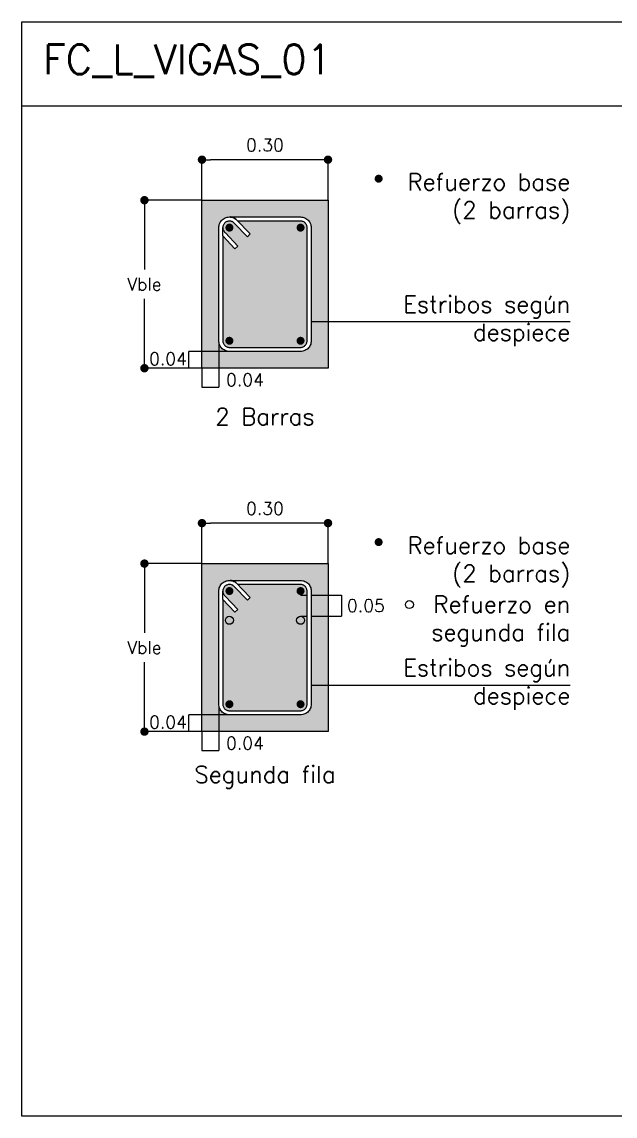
# Model space of a CAD drawing. Header units: millimetres. Extents: x -40 to 125, y -10 to 43.
# Drawn here: x 68.886 to 70.298, y -9.584 to -6.979 of the extents above; entities that cross this region are included whole.
import ezdxf

# ---------------------------------------------------------------- set-up
doc = ezdxf.new("R2010")
doc.units = ezdxf.units.MM
doc.header["$LTSCALE"] = 0.01
doc.header["$PDMODE"] = 3
for name, color, linetype in [('FC_BORDES', 4, 'Continuous'), ('FC_COTAS', 1, 'Continuous'), ('FC_COTAS @ 20', 1, 'Continuous'), ('FC_HATCH 254', 254, 'Continuous'), ('FC_R-80 @ 20', 11, 'Continuous'), ('FC_REFUERZO 2', 1, 'Continuous')]:
    doc.layers.add(name, color=color, linetype=linetype)
doc.layers.add('FC_HOJA', color=230, linetype='Continuous', plot=False)
doc.layers.add('FC_HOJA @ 20', color=230, linetype='Continuous', plot=False)
doc.styles.add('FC_TEXT', font='romans.shx', dxfattribs={"height": 0.002})
doc.styles.add('FC_TEXT1', font='romans.shx')
doc.dimstyles.new('FC_COTAS', dxfattribs={"dimtxt": 0.0015, "dimasz": 0.001, "dimexe": 0, "dimexo": 0, "dimgap": 0.001, "dimtad": 1, "dimtih": 1, "dimtoh": 1, "dimzin": 0, "dimdsep": 46, "dimtxsty": 'FC_TEXT1', "dimblk": 'DOT', "dimcen": 0.09, "dimclrd": 256, "dimclre": 256, "dimclrt": 256, "dimadec": 0, "dimazin": 0, "dimtfac": 1, "dimtix": 1, "dimtmove": 2, "dimatfit": 3, "dimfxl": 1.002, "dimtolj": 1, "dimtzin": 0, "dimlwd": -1, "dimarcsym": 0})
doc.dimstyles.new('FC_COTAS$7', dxfattribs={"dimtxt": 0.002, "dimasz": 0.002, "dimexe": 0, "dimexo": 0, "dimgap": 0.000375, "dimtad": 2, "dimtih": 1, "dimtoh": 1, "dimzin": 0, "dimdsep": 46, "dimtxsty": 'FC_TEXT1', "dimblk": 'DOT', "dimcen": 0.09, "dimclrd": 256, "dimclre": 256, "dimclrt": 11, "dimadec": 0, "dimazin": 0, "dimtfac": 1, "dimtix": 1, "dimtmove": 2, "dimatfit": 3, "dimfxl": 1.002, "dimtolj": 1, "dimtzin": 0, "dimlwd": -1, "dimarcsym": 0})

# ---------------------------------------------------------------- blocks, each defined once
blk = doc.blocks.new('_Dot')
at = {"color": 0, "linetype": 'ByBlock', "lineweight": -2}
blk.add_line((-0.5, 0), (-1, 0), dxfattribs=at)
at = {"color": 0, "linetype": 'ByBlock', "const_width": 0.5}
blk.add_lwpolyline([(-0.25, 0, 1), (0.25, 0, 1)], format="xyb", close=True, dxfattribs=at)
blk = doc.blocks.new('*D309')
at = {"layer": 'Defpoints', "color": 0, "transparency": 16777216}
for p in [(69.3151, -7.3068), (69.3151, -7.4032), (69.6151, -7.4032)]:
    blk.add_point(p, dxfattribs=at)
at = {"layer": 'FC_COTAS', "lineweight": -2, "transparency": 16777216}
for p, q in [((69.3151, -7.4032), (69.3151, -7.3068)), ((69.6151, -7.4032), (69.6151, -7.3068))]:
    blk.add_line(p, q, dxfattribs=at)
at = {"layer": 'FC_COTAS', "transparency": 16777216}
blk.add_line((69.5951, -7.3068), (69.3351, -7.3068), dxfattribs=at)
at = {"layer": 'FC_COTAS', "transparency": 16777216, "xscale": 0.02, "yscale": 0.02, "zscale": 0.02, "rotation": 180}
blk.add_blockref('_Dot', (69.3151, -7.3068), dxfattribs=at)
at = {"layer": 'FC_COTAS', "transparency": 16777216, "xscale": 0.02, "yscale": 0.02, "zscale": 0.02}
blk.add_blockref('_Dot', (69.6151, -7.3068), dxfattribs=at)
at = {"layer": 'FC_COTAS', "transparency": 16777216, "insert": (69.4651, -7.2718), "char_height": 0.03, "attachment_point": 5, "style": 'FC_TEXT1'}
blk.add_mtext('\\A1;0.30 ', dxfattribs=at)
blk = doc.blocks.new('*D310')
at = {"layer": 'Defpoints', "color": 0, "transparency": 16777216}
for p in [(69.2836, -7.7632), (69.3804, -7.7632), (69.3151, -7.8032)]:
    blk.add_point(p, dxfattribs=at)
at = {"layer": 'FC_COTAS', "lineweight": -2, "transparency": 16777216}
for p, q in [((69.3804, -7.7632), (69.2836, -7.7632)), ((69.3151, -7.8032), (69.2836, -7.8032))]:
    blk.add_line(p, q, dxfattribs=at)
at = {"layer": 'FC_COTAS', "transparency": 16777216}
blk.add_line((69.2836, -7.8032), (69.2836, -7.7632), dxfattribs=at)
at = {"layer": 'FC_COTAS', "transparency": 16777216, "insert": (69.2343, -7.7808), "char_height": 0.03, "attachment_point": 5, "style": 'FC_TEXT1'}
blk.add_mtext('\\A1;0.04', dxfattribs=at)
blk = doc.blocks.new('*D311')
at = {"layer": 'Defpoints', "color": 0, "transparency": 16777216}
for p in [(69.3551, -7.7379), (69.3151, -7.8032), (69.3551, -7.8481)]:
    blk.add_point(p, dxfattribs=at)
at = {"layer": 'FC_COTAS', "lineweight": -2, "transparency": 16777216}
for p, q in [((69.3551, -7.7379), (69.3551, -7.8481)), ((69.3151, -7.8032), (69.3151, -7.8481))]:
    blk.add_line(p, q, dxfattribs=at)
at = {"layer": 'FC_COTAS', "transparency": 16777216}
blk.add_line((69.3151, -7.8481), (69.3551, -7.8481), dxfattribs=at)
at = {"layer": 'FC_COTAS', "transparency": 16777216, "insert": (69.4175, -7.8309), "char_height": 0.03, "attachment_point": 5, "style": 'FC_TEXT1'}
blk.add_mtext('\\A1;0.04', dxfattribs=at)
blk = doc.blocks.new('*D312')
at = {"layer": 'Defpoints', "color": 0, "transparency": 16777216}
for p in [(69.1782, -7.4032), (69.3151, -7.4032), (69.3151, -7.8032)]:
    blk.add_point(p, dxfattribs=at)
at = {"layer": 'FC_COTAS', "lineweight": -2, "transparency": 16777216}
for p, q in [((69.3151, -7.4032), (69.1782, -7.4032)), ((69.3151, -7.8032), (69.1782, -7.8032))]:
    blk.add_line(p, q, dxfattribs=at)
at = {"layer": 'FC_COTAS', "transparency": 16777216}
for p, q in [((69.1782, -7.4232), (69.1782, -7.5682)), ((69.1782, -7.7832), (69.1782, -7.6382))]:
    blk.add_line(p, q, dxfattribs=at)
at = {"layer": 'FC_COTAS', "transparency": 16777216, "xscale": 0.02, "yscale": 0.02, "zscale": 0.02}
for p, rotation in [((69.1782, -7.4032), 90), ((69.1782, -7.8032), 270)]:
    blk.add_blockref('_Dot', p, dxfattribs=dict(at, rotation=rotation))
at = {"layer": 'FC_COTAS', "transparency": 16777216, "insert": (69.1782, -7.6032), "char_height": 0.03, "attachment_point": 5, "style": 'FC_TEXT1'}
blk.add_mtext('\\A1;Vble', dxfattribs=at)
blk = doc.blocks.new('*D331')
at = {"layer": 'Defpoints', "color": 0, "transparency": 16777216}
for p in [(69.2836, -8.6284), (69.3804, -8.6284), (69.3151, -8.6684)]:
    blk.add_point(p, dxfattribs=at)
at = {"layer": 'FC_COTAS', "lineweight": -2, "transparency": 16777216}
for p, q in [((69.3804, -8.6284), (69.2836, -8.6284)), ((69.3151, -8.6684), (69.2836, -8.6684))]:
    blk.add_line(p, q, dxfattribs=at)
at = {"layer": 'FC_COTAS', "transparency": 16777216}
blk.add_line((69.2836, -8.6684), (69.2836, -8.6284), dxfattribs=at)
at = {"layer": 'FC_COTAS', "transparency": 16777216, "insert": (69.2343, -8.646), "char_height": 0.03, "attachment_point": 5, "style": 'FC_TEXT1'}
blk.add_mtext('\\A1;0.04', dxfattribs=at)
blk = doc.blocks.new('*D332')
at = {"layer": 'Defpoints', "color": 0, "transparency": 16777216}
for p in [(69.3151, -8.172), (69.3151, -8.2684), (69.6151, -8.2684)]:
    blk.add_point(p, dxfattribs=at)
at = {"layer": 'FC_COTAS', "lineweight": -2, "transparency": 16777216}
for p, q in [((69.3151, -8.2684), (69.3151, -8.172)), ((69.6151, -8.2684), (69.6151, -8.172))]:
    blk.add_line(p, q, dxfattribs=at)
at = {"layer": 'FC_COTAS', "transparency": 16777216}
blk.add_line((69.5951, -8.172), (69.3351, -8.172), dxfattribs=at)
at = {"layer": 'FC_COTAS', "transparency": 16777216, "xscale": 0.02, "yscale": 0.02, "zscale": 0.02, "rotation": 180}
blk.add_blockref('_Dot', (69.3151, -8.172), dxfattribs=at)
at = {"layer": 'FC_COTAS', "transparency": 16777216, "xscale": 0.02, "yscale": 0.02, "zscale": 0.02}
blk.add_blockref('_Dot', (69.6151, -8.172), dxfattribs=at)
at = {"layer": 'FC_COTAS', "transparency": 16777216, "insert": (69.4651, -8.137), "char_height": 0.03, "attachment_point": 5, "style": 'FC_TEXT1'}
blk.add_mtext('\\A1;0.30 ', dxfattribs=at)
blk = doc.blocks.new('*D333')
at = {"layer": 'Defpoints', "color": 0, "transparency": 16777216}
for p in [(69.5498, -8.3432), (69.5498, -8.3939), (69.6469, -8.3939)]:
    blk.add_point(p, dxfattribs=at)
at = {"layer": 'FC_COTAS', "lineweight": -2, "transparency": 16777216}
for p, q in [((69.5498, -8.3432), (69.6469, -8.3432)), ((69.5498, -8.3939), (69.6469, -8.3939))]:
    blk.add_line(p, q, dxfattribs=at)
at = {"layer": 'FC_COTAS', "transparency": 16777216}
blk.add_line((69.6469, -8.3432), (69.6469, -8.3939), dxfattribs=at)
at = {"layer": 'FC_COTAS', "transparency": 16777216, "insert": (69.7053, -8.3685), "char_height": 0.03, "attachment_point": 5, "style": 'FC_TEXT1'}
blk.add_mtext('\\A1;0.05', dxfattribs=at)
blk = doc.blocks.new('*D337')
at = {"layer": 'Defpoints', "color": 0, "transparency": 16777216}
for p in [(69.1782, -8.2684), (69.3151, -8.2684), (69.3151, -8.6684)]:
    blk.add_point(p, dxfattribs=at)
at = {"layer": 'FC_COTAS', "lineweight": -2, "transparency": 16777216}
for p, q in [((69.3151, -8.2684), (69.1782, -8.2684)), ((69.3151, -8.6684), (69.1782, -8.6684))]:
    blk.add_line(p, q, dxfattribs=at)
at = {"layer": 'FC_COTAS', "transparency": 16777216}
for p, q in [((69.1782, -8.2884), (69.1782, -8.4334)), ((69.1782, -8.6484), (69.1782, -8.5034))]:
    blk.add_line(p, q, dxfattribs=at)
at = {"layer": 'FC_COTAS', "transparency": 16777216, "xscale": 0.02, "yscale": 0.02, "zscale": 0.02}
for p, rotation in [((69.1782, -8.2684), 90), ((69.1782, -8.6684), 270)]:
    blk.add_blockref('_Dot', p, dxfattribs=dict(at, rotation=rotation))
at = {"layer": 'FC_COTAS', "transparency": 16777216, "insert": (69.1782, -8.4684), "char_height": 0.03, "attachment_point": 5, "style": 'FC_TEXT1'}
blk.add_mtext('\\A1;Vble', dxfattribs=at)
blk = doc.blocks.new('*D358')
at = {"layer": 'Defpoints', "color": 0, "transparency": 16777216}
for p in [(69.3551, -8.6031), (69.3151, -8.6684), (69.3551, -8.7133)]:
    blk.add_point(p, dxfattribs=at)
at = {"layer": 'FC_COTAS', "lineweight": -2, "transparency": 16777216}
for p, q in [((69.3551, -8.6031), (69.3551, -8.7133)), ((69.3151, -8.6684), (69.3151, -8.7133))]:
    blk.add_line(p, q, dxfattribs=at)
at = {"layer": 'FC_COTAS', "transparency": 16777216}
blk.add_line((69.3151, -8.7133), (69.3551, -8.7133), dxfattribs=at)
at = {"layer": 'FC_COTAS', "transparency": 16777216, "insert": (69.4175, -8.6961), "char_height": 0.03, "attachment_point": 5, "style": 'FC_TEXT1'}
blk.add_mtext('\\A1;0.04', dxfattribs=at)
blk = doc.blocks.new('*U106')
at = {"color": 0, "ltscale": 1.5}
blk.add_lwpolyline([(-0.0648, -0.0096), (-0.0648, -0.0096)], dxfattribs=at)
blk.add_wipeout([(-0.0828, 0), (0.0847, 0), (0.0873, -0.0001), (0.0899, -0.0006), (0.0925, -0.0012), (0.095, -0.0022), (0.0973, -0.0034), (0.0996, -0.0048), (0.1016, -0.0065), (0.1035, -0.0084), (0.1052, -0.0104), (0.1066, -0.0127), (0.1078, -0.015), (0.1088, -0.0175), (0.1094, -0.0201), (0.1099, -0.0227), (0.11, -0.0253), (0.11, -0.2947), (0.1099, -0.2973), (0.1094, -0.2999), (0.1088, -0.3025), (0.1078, -0.305), (0.1066, -0.3073), (0.1052, -0.3096), (0.1035, -0.3116), (0.1016, -0.3135), (0.0996, -0.3152), (0.0973, -0.3166), (0.095, -0.3178), (0.0925, -0.3188), (0.0899, -0.3194), (0.0873, -0.3199), (0.0847, -0.32), (-0.0847, -0.32), (-0.0873, -0.3199), (-0.0899, -0.3194), (-0.0925, -0.3188), (-0.095, -0.3178), (-0.0973, -0.3166), (-0.0996, -0.3152), (-0.1016, -0.3135), (-0.1035, -0.3116), (-0.1052, -0.3096), (-0.1066, -0.3073), (-0.1078, -0.305), (-0.1088, -0.3025), (-0.1094, -0.2999), (-0.1099, -0.2973), (-0.11, -0.2947), (-0.11, -0.0253), (-0.1099, -0.0227), (-0.1094, -0.0201), (-0.1088, -0.0175), (-0.1078, -0.015), (-0.1066, -0.0127), (-0.1052, -0.0104), (-0.1035, -0.0084), (-0.1016, -0.0065), (-0.0996, -0.0048), (-0.0973, -0.0034), (-0.095, -0.0022), (-0.0925, -0.0012), (-0.0899, -0.0006), (-0.0873, -0.0001), (-0.0847, 0), (-0.082, -0.0001), (-0.0794, -0.0006), (-0.0768, -0.0012), (-0.0744, -0.0022), (-0.072, -0.0034), (-0.0698, -0.0048), (-0.0684, -0.006), (-0.035, -0.0403), (-0.0418, -0.047), (-0.073, -0.0148), (-0.0741, -0.0137), (-0.0754, -0.0126), (-0.0768, -0.0117), (-0.0783, -0.011), (-0.0798, -0.0104), (-0.0814, -0.01), (-0.083, -0.0097), (-0.0847, -0.0096), (-0.0863, -0.0097), (-0.0879, -0.01), (-0.0895, -0.0104), (-0.0911, -0.011), (-0.0925, -0.0117), (-0.0939, -0.0126), (-0.0952, -0.0137), (-0.0963, -0.0148), (-0.0974, -0.0161), (-0.0983, -0.0175), (-0.099, -0.0189), (-0.0996, -0.0205), (-0.1, -0.0221), (-0.1003, -0.0237), (-0.1004, -0.0253), (-0.1003, -0.027), (-0.1, -0.0286), (-0.0996, -0.0302), (-0.099, -0.0317), (-0.0983, -0.0332), (-0.0974, -0.0346), (-0.0963, -0.0359), (-0.0952, -0.037), (-0.0941, -0.0379), (-0.0645, -0.0691), (-0.0715, -0.0757), (-0.1004, -0.0452), (-0.1004, -0.2947), (-0.1003, -0.2963), (-0.1, -0.2979), (-0.0996, -0.2995), (-0.099, -0.3011), (-0.0983, -0.3025), (-0.0974, -0.3039), (-0.0963, -0.3052), (-0.0952, -0.3063), (-0.0939, -0.3074), (-0.0925, -0.3083), (-0.0911, -0.309), (-0.0895, -0.3096), (-0.0879, -0.31), (-0.0863, -0.3103), (-0.0847, -0.3104), (0.0847, -0.3104), (0.0863, -0.3103), (0.0879, -0.31), (0.0895, -0.3096), (0.0911, -0.309), (0.0925, -0.3083), (0.0939, -0.3074), (0.0952, -0.3063), (0.0963, -0.3052), (0.0974, -0.3039), (0.0983, -0.3025), (0.099, -0.3011), (0.0996, -0.2995), (0.1, -0.2979), (0.1003, -0.2963), (0.1004, -0.2947), (0.1004, -0.0253), (0.1003, -0.0237), (0.1, -0.0221), (0.0996, -0.0205), (0.099, -0.0189), (0.0983, -0.0175), (0.0974, -0.0161), (0.0963, -0.0148), (0.0952, -0.0137), (0.0939, -0.0126), (0.0925, -0.0117), (0.0911, -0.011), (0.0895, -0.0104), (0.0879, -0.01), (0.0863, -0.0097), (0.0857, -0.0097), (-0.0646, -0.0097), (-0.0683, -0.0059), (-0.0697, -0.0048), (-0.0719, -0.0033), (-0.0743, -0.0021), (-0.0768, -0.0011), (-0.0794, -0.0005), (-0.082, 0)], dxfattribs=at)
blk.add_lwpolyline([(-0.0828, 0), (0.0847, 0), (0.0873, -0.0001), (0.0899, -0.0006), (0.0925, -0.0012), (0.095, -0.0022), (0.0973, -0.0034), (0.0996, -0.0048), (0.1016, -0.0065), (0.1035, -0.0084), (0.1052, -0.0104), (0.1066, -0.0127), (0.1078, -0.015), (0.1088, -0.0175), (0.1094, -0.0201), (0.1099, -0.0227), (0.11, -0.0253), (0.11, -0.2947), (0.1099, -0.2973), (0.1094, -0.2999), (0.1088, -0.3025), (0.1078, -0.305), (0.1066, -0.3073), (0.1052, -0.3096), (0.1035, -0.3116), (0.1016, -0.3135), (0.0996, -0.3152), (0.0973, -0.3166), (0.095, -0.3178), (0.0925, -0.3188), (0.0899, -0.3194), (0.0873, -0.3199), (0.0847, -0.32), (-0.0847, -0.32), (-0.0873, -0.3199), (-0.0899, -0.3194), (-0.0925, -0.3188), (-0.095, -0.3178), (-0.0973, -0.3166), (-0.0996, -0.3152), (-0.1016, -0.3135), (-0.1035, -0.3116), (-0.1052, -0.3096), (-0.1066, -0.3073), (-0.1078, -0.305), (-0.1088, -0.3025), (-0.1094, -0.2999), (-0.1099, -0.2973), (-0.11, -0.2947), (-0.11, -0.0253), (-0.1099, -0.0227), (-0.1094, -0.0201), (-0.1088, -0.0175), (-0.1078, -0.015), (-0.1066, -0.0127), (-0.1052, -0.0104), (-0.1035, -0.0084), (-0.1016, -0.0065), (-0.0996, -0.0048), (-0.0973, -0.0034), (-0.095, -0.0022), (-0.0925, -0.0012), (-0.0899, -0.0006), (-0.0873, -0.0001), (-0.0847, 0), (-0.082, -0.0001), (-0.0794, -0.0006), (-0.0768, -0.0012), (-0.0744, -0.0022), (-0.072, -0.0034), (-0.0698, -0.0048), (-0.0684, -0.006), (-0.035, -0.0403), (-0.0418, -0.047), (-0.073, -0.0148), (-0.0741, -0.0137), (-0.0754, -0.0126), (-0.0768, -0.0117), (-0.0783, -0.011), (-0.0798, -0.0104), (-0.0814, -0.01), (-0.083, -0.0097), (-0.0847, -0.0096), (-0.0863, -0.0097), (-0.0879, -0.01), (-0.0895, -0.0104), (-0.0911, -0.011), (-0.0925, -0.0117), (-0.0939, -0.0126), (-0.0952, -0.0137), (-0.0963, -0.0148), (-0.0974, -0.0161), (-0.0983, -0.0175), (-0.099, -0.0189), (-0.0996, -0.0205), (-0.1, -0.0221), (-0.1003, -0.0237), (-0.1004, -0.0253), (-0.1003, -0.027), (-0.1, -0.0286), (-0.0996, -0.0302), (-0.099, -0.0317), (-0.0983, -0.0332), (-0.0974, -0.0346), (-0.0963, -0.0359), (-0.0952, -0.037), (-0.0941, -0.0379), (-0.0645, -0.0691), (-0.0715, -0.0757), (-0.1004, -0.0452), (-0.1004, -0.2947), (-0.1003, -0.2963), (-0.1, -0.2979), (-0.0996, -0.2995), (-0.099, -0.3011), (-0.0983, -0.3025), (-0.0974, -0.3039), (-0.0963, -0.3052), (-0.0952, -0.3063), (-0.0939, -0.3074), (-0.0925, -0.3083), (-0.0911, -0.309), (-0.0895, -0.3096), (-0.0879, -0.31), (-0.0863, -0.3103), (-0.0847, -0.3104), (0.0847, -0.3104), (0.0863, -0.3103), (0.0879, -0.31), (0.0895, -0.3096), (0.0911, -0.309), (0.0925, -0.3083), (0.0939, -0.3074), (0.0952, -0.3063), (0.0963, -0.3052), (0.0974, -0.3039), (0.0983, -0.3025), (0.099, -0.3011), (0.0996, -0.2995), (0.1, -0.2979), (0.1003, -0.2963), (0.1004, -0.2947), (0.1004, -0.0253), (0.1003, -0.0237), (0.1, -0.0221), (0.0996, -0.0205), (0.099, -0.0189), (0.0983, -0.0175), (0.0974, -0.0161), (0.0963, -0.0148), (0.0952, -0.0137), (0.0939, -0.0126), (0.0925, -0.0117), (0.0911, -0.011), (0.0895, -0.0104), (0.0879, -0.01), (0.0863, -0.0097), (0.0857, -0.0097), (-0.0646, -0.0097), (-0.0683, -0.0059), (-0.0697, -0.0048), (-0.0719, -0.0033), (-0.0743, -0.0021), (-0.0768, -0.0011), (-0.0794, -0.0005), (-0.082, 0)], close=True, dxfattribs=at)
blk.add_lwpolyline([(-0.1004, -0.0452), (-0.1004, -0.0253)], dxfattribs=at)
blk = doc.blocks.new('*U100')
at = {"color": 0, "ltscale": 1.5}
blk.add_lwpolyline([(-0.0648, -0.0096), (-0.0648, -0.0096)], dxfattribs=at)
blk.add_wipeout([(-0.0828, 0), (0.0847, 0), (0.0873, -0.0001), (0.0899, -0.0006), (0.0925, -0.0012), (0.095, -0.0022), (0.0973, -0.0034), (0.0996, -0.0048), (0.1016, -0.0065), (0.1035, -0.0084), (0.1052, -0.0104), (0.1066, -0.0127), (0.1078, -0.015), (0.1088, -0.0175), (0.1094, -0.0201), (0.1099, -0.0227), (0.11, -0.0253), (0.11, -0.2947), (0.1099, -0.2973), (0.1094, -0.2999), (0.1088, -0.3025), (0.1078, -0.305), (0.1066, -0.3073), (0.1052, -0.3096), (0.1035, -0.3116), (0.1016, -0.3135), (0.0996, -0.3152), (0.0973, -0.3166), (0.095, -0.3178), (0.0925, -0.3188), (0.0899, -0.3194), (0.0873, -0.3199), (0.0847, -0.32), (-0.0847, -0.32), (-0.0873, -0.3199), (-0.0899, -0.3194), (-0.0925, -0.3188), (-0.095, -0.3178), (-0.0973, -0.3166), (-0.0996, -0.3152), (-0.1016, -0.3135), (-0.1035, -0.3116), (-0.1052, -0.3096), (-0.1066, -0.3073), (-0.1078, -0.305), (-0.1088, -0.3025), (-0.1094, -0.2999), (-0.1099, -0.2973), (-0.11, -0.2947), (-0.11, -0.0253), (-0.1099, -0.0227), (-0.1094, -0.0201), (-0.1088, -0.0175), (-0.1078, -0.015), (-0.1066, -0.0127), (-0.1052, -0.0104), (-0.1035, -0.0084), (-0.1016, -0.0065), (-0.0996, -0.0048), (-0.0973, -0.0034), (-0.095, -0.0022), (-0.0925, -0.0012), (-0.0899, -0.0006), (-0.0873, -0.0001), (-0.0847, 0), (-0.082, -0.0001), (-0.0794, -0.0006), (-0.0768, -0.0012), (-0.0744, -0.0022), (-0.072, -0.0034), (-0.0698, -0.0048), (-0.0684, -0.006), (-0.035, -0.0403), (-0.0418, -0.047), (-0.073, -0.0148), (-0.0741, -0.0137), (-0.0754, -0.0126), (-0.0768, -0.0117), (-0.0783, -0.011), (-0.0798, -0.0104), (-0.0814, -0.01), (-0.083, -0.0097), (-0.0847, -0.0096), (-0.0863, -0.0097), (-0.0879, -0.01), (-0.0895, -0.0104), (-0.0911, -0.011), (-0.0925, -0.0117), (-0.0939, -0.0126), (-0.0952, -0.0137), (-0.0963, -0.0148), (-0.0974, -0.0161), (-0.0983, -0.0175), (-0.099, -0.0189), (-0.0996, -0.0205), (-0.1, -0.0221), (-0.1003, -0.0237), (-0.1004, -0.0253), (-0.1003, -0.027), (-0.1, -0.0286), (-0.0996, -0.0302), (-0.099, -0.0317), (-0.0983, -0.0332), (-0.0974, -0.0346), (-0.0963, -0.0359), (-0.0952, -0.037), (-0.0941, -0.0379), (-0.0645, -0.0691), (-0.0715, -0.0757), (-0.1004, -0.0452), (-0.1004, -0.2947), (-0.1003, -0.2963), (-0.1, -0.2979), (-0.0996, -0.2995), (-0.099, -0.3011), (-0.0983, -0.3025), (-0.0974, -0.3039), (-0.0963, -0.3052), (-0.0952, -0.3063), (-0.0939, -0.3074), (-0.0925, -0.3083), (-0.0911, -0.309), (-0.0895, -0.3096), (-0.0879, -0.31), (-0.0863, -0.3103), (-0.0847, -0.3104), (0.0847, -0.3104), (0.0863, -0.3103), (0.0879, -0.31), (0.0895, -0.3096), (0.0911, -0.309), (0.0925, -0.3083), (0.0939, -0.3074), (0.0952, -0.3063), (0.0963, -0.3052), (0.0974, -0.3039), (0.0983, -0.3025), (0.099, -0.3011), (0.0996, -0.2995), (0.1, -0.2979), (0.1003, -0.2963), (0.1004, -0.2947), (0.1004, -0.0253), (0.1003, -0.0237), (0.1, -0.0221), (0.0996, -0.0205), (0.099, -0.0189), (0.0983, -0.0175), (0.0974, -0.0161), (0.0963, -0.0148), (0.0952, -0.0137), (0.0939, -0.0126), (0.0925, -0.0117), (0.0911, -0.011), (0.0895, -0.0104), (0.0879, -0.01), (0.0863, -0.0097), (0.0857, -0.0097), (-0.0646, -0.0097), (-0.0683, -0.0059), (-0.0697, -0.0048), (-0.0719, -0.0033), (-0.0743, -0.0021), (-0.0768, -0.0011), (-0.0794, -0.0005), (-0.082, 0)], dxfattribs=at)
blk.add_lwpolyline([(-0.0828, 0), (0.0847, 0), (0.0873, -0.0001), (0.0899, -0.0006), (0.0925, -0.0012), (0.095, -0.0022), (0.0973, -0.0034), (0.0996, -0.0048), (0.1016, -0.0065), (0.1035, -0.0084), (0.1052, -0.0104), (0.1066, -0.0127), (0.1078, -0.015), (0.1088, -0.0175), (0.1094, -0.0201), (0.1099, -0.0227), (0.11, -0.0253), (0.11, -0.2947), (0.1099, -0.2973), (0.1094, -0.2999), (0.1088, -0.3025), (0.1078, -0.305), (0.1066, -0.3073), (0.1052, -0.3096), (0.1035, -0.3116), (0.1016, -0.3135), (0.0996, -0.3152), (0.0973, -0.3166), (0.095, -0.3178), (0.0925, -0.3188), (0.0899, -0.3194), (0.0873, -0.3199), (0.0847, -0.32), (-0.0847, -0.32), (-0.0873, -0.3199), (-0.0899, -0.3194), (-0.0925, -0.3188), (-0.095, -0.3178), (-0.0973, -0.3166), (-0.0996, -0.3152), (-0.1016, -0.3135), (-0.1035, -0.3116), (-0.1052, -0.3096), (-0.1066, -0.3073), (-0.1078, -0.305), (-0.1088, -0.3025), (-0.1094, -0.2999), (-0.1099, -0.2973), (-0.11, -0.2947), (-0.11, -0.0253), (-0.1099, -0.0227), (-0.1094, -0.0201), (-0.1088, -0.0175), (-0.1078, -0.015), (-0.1066, -0.0127), (-0.1052, -0.0104), (-0.1035, -0.0084), (-0.1016, -0.0065), (-0.0996, -0.0048), (-0.0973, -0.0034), (-0.095, -0.0022), (-0.0925, -0.0012), (-0.0899, -0.0006), (-0.0873, -0.0001), (-0.0847, 0), (-0.082, -0.0001), (-0.0794, -0.0006), (-0.0768, -0.0012), (-0.0744, -0.0022), (-0.072, -0.0034), (-0.0698, -0.0048), (-0.0684, -0.006), (-0.035, -0.0403), (-0.0418, -0.047), (-0.073, -0.0148), (-0.0741, -0.0137), (-0.0754, -0.0126), (-0.0768, -0.0117), (-0.0783, -0.011), (-0.0798, -0.0104), (-0.0814, -0.01), (-0.083, -0.0097), (-0.0847, -0.0096), (-0.0863, -0.0097), (-0.0879, -0.01), (-0.0895, -0.0104), (-0.0911, -0.011), (-0.0925, -0.0117), (-0.0939, -0.0126), (-0.0952, -0.0137), (-0.0963, -0.0148), (-0.0974, -0.0161), (-0.0983, -0.0175), (-0.099, -0.0189), (-0.0996, -0.0205), (-0.1, -0.0221), (-0.1003, -0.0237), (-0.1004, -0.0253), (-0.1003, -0.027), (-0.1, -0.0286), (-0.0996, -0.0302), (-0.099, -0.0317), (-0.0983, -0.0332), (-0.0974, -0.0346), (-0.0963, -0.0359), (-0.0952, -0.037), (-0.0941, -0.0379), (-0.0645, -0.0691), (-0.0715, -0.0757), (-0.1004, -0.0452), (-0.1004, -0.2947), (-0.1003, -0.2963), (-0.1, -0.2979), (-0.0996, -0.2995), (-0.099, -0.3011), (-0.0983, -0.3025), (-0.0974, -0.3039), (-0.0963, -0.3052), (-0.0952, -0.3063), (-0.0939, -0.3074), (-0.0925, -0.3083), (-0.0911, -0.309), (-0.0895, -0.3096), (-0.0879, -0.31), (-0.0863, -0.3103), (-0.0847, -0.3104), (0.0847, -0.3104), (0.0863, -0.3103), (0.0879, -0.31), (0.0895, -0.3096), (0.0911, -0.309), (0.0925, -0.3083), (0.0939, -0.3074), (0.0952, -0.3063), (0.0963, -0.3052), (0.0974, -0.3039), (0.0983, -0.3025), (0.099, -0.3011), (0.0996, -0.2995), (0.1, -0.2979), (0.1003, -0.2963), (0.1004, -0.2947), (0.1004, -0.0253), (0.1003, -0.0237), (0.1, -0.0221), (0.0996, -0.0205), (0.099, -0.0189), (0.0983, -0.0175), (0.0974, -0.0161), (0.0963, -0.0148), (0.0952, -0.0137), (0.0939, -0.0126), (0.0925, -0.0117), (0.0911, -0.011), (0.0895, -0.0104), (0.0879, -0.01), (0.0863, -0.0097), (0.0857, -0.0097), (-0.0646, -0.0097), (-0.0683, -0.0059), (-0.0697, -0.0048), (-0.0719, -0.0033), (-0.0743, -0.0021), (-0.0768, -0.0011), (-0.0794, -0.0005), (-0.082, 0)], close=True, dxfattribs=at)
blk.add_lwpolyline([(-0.1004, -0.0452), (-0.1004, -0.0253)], dxfattribs=at)

msp = doc.modelspace()

# ---------------------------------------------------------------- hatches: boundary and pattern name
at = {"layer": 'FC_HATCH 254'}
h = msp.add_hatch(color=256, dxfattribs=at)
h.dxf.hatch_style = 1
h.paths.add_polyline_path([(69.3151, -7.8032), (69.3151, -7.4032), (69.6151, -7.4032), (69.6151, -7.8032)])
h = msp.add_hatch(color=256, dxfattribs=at)
h.dxf.hatch_style = 1
h.paths.add_polyline_path([(69.3151, -8.6684), (69.3151, -8.2684), (69.6151, -8.2684), (69.6151, -8.6684)])

# ---------------------------------------------------------------- linework, layer by layer
at = {"layer": 'FC_BORDES'}
for points in [[(69.3151, -7.8032), (69.3151, -7.4032), (69.6151, -7.4032), (69.6151, -7.8032)], [(69.3151, -8.6684), (69.3151, -8.2684), (69.6151, -8.2684), (69.6151, -8.6684)]]:
    msp.add_lwpolyline(points, close=True, dxfattribs=at)
at = {"layer": 'FC_HOJA', "ltscale": 0.6}
msp.add_lwpolyline([(68.8865, -6.9787), (75.5098, -6.9787), (75.5098, -9.5837), (68.8865, -9.5837)], close=True, dxfattribs=at)
msp.add_lwpolyline([(68.8865, -7.1787), (75.5098, -7.1787)], dxfattribs=at)
at = {"layer": 'FC_REFUERZO 2', "const_width": 0.0095}
for points in [[(69.7309, -7.352, 1), (69.7404, -7.352, 1)], [(69.3852, -7.4686, -1), (69.3757, -7.4686, -1)], [(69.545, -7.4686, 1), (69.5545, -7.4686, 1)], [(69.3852, -7.7379, 1), (69.3757, -7.7379, 1)], [(69.545, -7.7379, -1), (69.5545, -7.7379, -1)], [(69.7309, -8.2172, 1), (69.7404, -8.2172, 1)], [(69.3852, -8.3337, -1), (69.3757, -8.3337, -1)], [(69.545, -8.3337, 1), (69.5545, -8.3337, 1)], [(69.3852, -8.6031, 1), (69.3757, -8.6031, 1)], [(69.545, -8.6031, -1), (69.5545, -8.6031, -1)]]:
    msp.add_lwpolyline(points, format="xyb", close=True, dxfattribs=at)
at = {"layer": 'FC_REFUERZO 2'}
for centre in [(69.8089, -8.366), (69.3804, -8.4034), (69.5498, -8.4034)]:
    msp.add_circle(centre, 0.00954, dxfattribs=at)

# ---------------------------------------------------------------- texts
at = {"layer": 'FC_COTAS @ 20', "color": 11, "char_height": 0.04, "attachment_point": 9, "style": 'FC_TEXT1'}
for insert in [(70.1918, -7.751), (70.1918, -8.6162)]:
    msp.add_mtext('Estribos según\\Pdespiece', dxfattribs=dict(at, insert=insert))
at = {"layer": 'FC_HOJA @ 20', "insert": (68.937, -7.0712), "char_height": 0.07, "attachment_point": 4, "style": 'FC_TEXT'}
msp.add_mtext('FC_L_VIGAS_01', dxfattribs=at)
at = {"layer": 'FC_R-80 @ 20', "char_height": 0.04, "attachment_point": 9, "style": 'FC_TEXT1'}
for s, insert in [('Refuerzo base\\P(2 barras)', (70.1918, -7.4598)), ('Refuerzo base\\P(2 barras)', (70.1918, -8.325)), ('Refuerzo en\\Psegunda fila', (70.1918, -8.4652))]:
    msp.add_mtext(s, dxfattribs=dict(at, insert=insert))
at = {"layer": 'FC_R-80 @ 20', "char_height": 0.04, "attachment_point": 8, "style": 'FC_TEXT1'}
for s, insert, width in [('2 Barras', (69.4651, -7.9384), 0.267067), ('Segunda fila', (69.4651, -8.8036), 0.375638)]:
    msp.add_mtext(s, dxfattribs=dict(at, insert=insert, width=width))

# ---------------------------------------------------------------- dimensions: what is measured, and where the dimension line sits
at = {"layer": 'FC_COTAS @ 20'}
for base, p1, p2, picture, middle in [((69.3151, -7.3068), (69.6151, -7.4032), (69.3151, -7.4032), '*D309', (69.4651, -7.2718)), ((69.3151, -8.172), (69.6151, -8.2684), (69.3151, -8.2684), '*D332', (69.4651, -8.137))]:
    dim = msp.add_linear_dim(base=base, p1=p1, p2=p2, text='<> ', dimstyle='FC_COTAS', override={"dimscale": 20, "dimtix": 1, "dimtofl": 1, "dimtmove": 2, "dimatfit": 1}, dxfattribs=at)
    dim.commit()
    dim.dimension.update_dxf_attribs({"geometry": picture, "text_midpoint": middle})
for base, p1, p2, picture, middle in [((69.1782, -7.4032), (69.3151, -7.8032), (69.3151, -7.4032), '*D312', (69.1782, -7.6032)), ((69.1782, -8.2684), (69.3151, -8.6684), (69.3151, -8.2684), '*D337', (69.1782, -8.4684))]:
    dim = msp.add_linear_dim(base=base, p1=p1, p2=p2, angle=90, text='Vble', dimstyle='FC_COTAS', override={"dimscale": 20, "dimtix": 1, "dimtofl": 1, "dimtmove": 2, "dimatfit": 1}, dxfattribs=at)
    dim.commit()
    dim.dimension.update_dxf_attribs({"geometry": picture, "text_midpoint": middle})
for base, p1, p2, picture, middle in [((69.2836, -7.7632), (69.3151, -7.8032), (69.3804, -7.7632), '*D310', (69.2343, -7.7808)), ((69.6469, -8.3939), (69.5498, -8.3432), (69.5498, -8.3939), '*D333', (69.7053, -8.3685)), ((69.2836, -8.6284), (69.3151, -8.6684), (69.3804, -8.6284), '*D331', (69.2343, -8.646))]:
    dim = msp.add_linear_dim(base=base, p1=p1, p2=p2, angle=90, dimstyle='FC_COTAS', override={"dimscale": 20, "dimtix": 1, "dimtofl": 1, "dimtmove": 2, "dimatfit": 1}, dxfattribs=at)
    dim.commit()
    dim.dimension.update_dxf_attribs({"geometry": picture, "text_midpoint": middle, "dimtype": 128})
for base, p1, p2, picture, middle in [((69.3551, -7.8481), (69.3151, -7.8032), (69.3551, -7.7379), '*D311', (69.4175, -7.8309)), ((69.3551, -8.7133), (69.3151, -8.6684), (69.3551, -8.6031), '*D358', (69.4175, -8.6961))]:
    dim = msp.add_linear_dim(base=base, p1=p1, p2=p2, dimstyle='FC_COTAS', override={"dimscale": 20, "dimtix": 1, "dimtofl": 1, "dimtmove": 2, "dimatfit": 1}, dxfattribs=at)
    dim.commit()
    dim.dimension.update_dxf_attribs({"geometry": picture, "text_midpoint": middle, "dimtype": 128})

# ---------------------------------------------------------------- leaders
at = {"layer": 'FC_COTAS @ 20', "annotation_type": 0, "has_hookline": 1, "hookline_direction": 0, "text_width": 0.4362}
for points in [[(69.5751, -7.6923), (69.7481, -7.6923)], [(69.5751, -8.5575), (69.7481, -8.5575)]]:
    msp.add_leader(points, dimstyle='FC_COTAS$7', override={"dimscale": 20, "dimgap": 0.000375, "dimtad": 1}, dxfattribs=at)

# ---------------------------------------------------------------- next in the draw order: block references
at = {"layer": 'FC_REFUERZO 2'}
for name, p in [('*U106', (69.4651, -7.4432)), ('*U100', (69.4651, -8.3084))]:
    msp.add_blockref(name, p, dxfattribs=at)

doc.saveas('drawing.dxf')
